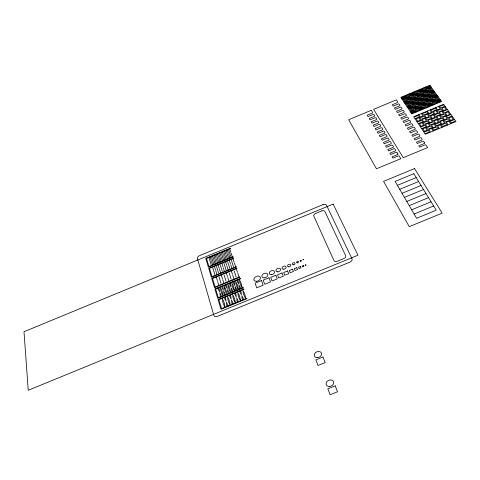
<?xml version="1.0" encoding="UTF-8"?>
<svg xmlns="http://www.w3.org/2000/svg" width="480" height="480" viewBox="0 0 480 480"><rect width="100%" height="100%" fill="white"/><g stroke="black" fill="none" stroke-linecap="round" stroke-linejoin="round"><path stroke-width="0.72" d="M401.97 97.476L405.282 96.096L407.772 99.798L411.108 98.406M410.256 94.02L413.574 92.64L416.112 96.324L419.448 94.932M418.548 90.564L421.872 89.178L424.452 92.844L427.794 91.452M426.852 87.102L430.176 85.716M401.448 98.286L404.766 96.9M409.74 94.83L413.058 93.444M418.038 91.368L421.362 89.982M426.348 87.9L429.672 86.514M402.582 98.4L405.9 97.02M410.88 94.938L414.204 93.558M419.19 91.476L422.514 90.09M427.506 88.008L430.83 86.622M402.06 99.21L405.384 97.824M413.688 94.362L410.364 95.748L409.116 93.906M422.004 90.894L418.68 92.28L417.402 90.45M430.326 87.426L426.996 88.812L425.7 86.994M431.49 87.534L428.154 88.926L429.468 90.756M407.664 98.058L410.994 96.672L413.526 100.392L416.874 98.994M415.986 94.59L419.316 93.204L421.896 96.9L425.244 95.508M424.314 91.116L427.65 89.73L430.272 93.414L433.626 92.016M407.148 98.868L410.478 97.482M415.47 95.4L418.806 94.008M423.804 91.926L427.14 90.534M408.294 98.988L411.624 97.596M416.622 95.514L419.958 94.122M424.962 92.034L428.304 90.642M403.914 102L407.25 100.614L406.002 98.754M405.06 102.12L408.396 100.728L410.922 104.484L414.282 103.086M413.406 98.64L416.748 97.248L419.322 100.986L422.682 99.588M421.764 95.16L425.106 93.768L427.728 97.488L431.088 96.084M430.122 91.674L433.47 90.282M404.538 102.936L407.88 101.544M412.89 99.456L416.232 98.064M421.248 95.976L424.596 94.578M429.618 92.484L432.966 91.092M405.684 103.056L409.026 101.664M414.042 99.576L417.39 98.178M422.406 96.09L425.76 94.692M430.782 92.598L434.136 91.206M405.162 103.872L408.504 102.48M434.802 92.124L431.442 93.528L432.774 95.382M410.808 102.72L414.162 101.328L416.73 105.096L420.102 103.692M419.19 99.234L422.544 97.836L425.16 101.586L428.532 100.182M427.578 95.736L430.938 94.338L433.596 98.076L436.974 96.666M410.292 103.542L413.64 102.144M418.674 100.05L422.028 98.652M427.068 96.552L430.428 95.154M411.444 103.662L414.798 102.264M419.838 100.17L423.198 98.766M428.238 96.666L431.598 95.268M407.04 106.704L410.4 105.306L409.134 103.422M408.198 106.83L411.558 105.432L414.12 109.236L417.498 107.826M416.604 103.326L419.97 101.928L422.574 105.714L425.964 104.31M425.016 99.822L428.382 98.424L431.04 102.192L434.43 100.782M433.44 96.318L436.812 94.914M407.67 107.652L411.036 106.254M416.082 104.148L419.448 102.75M424.5 100.644L427.872 99.24M432.93 97.134L436.302 95.73M408.828 107.778L412.194 106.374M417.246 104.274L420.618 102.87M425.676 100.764L429.048 99.36M434.106 97.254L437.484 95.85M408.306 108.606L411.672 107.202M438.162 96.786L434.778 98.19L436.128 100.08M414 107.454L417.372 106.05L419.976 109.872L423.372 108.462M422.442 103.938L425.82 102.534L428.472 106.338L431.868 104.928M430.89 100.422L434.268 99.012L436.968 102.804L440.37 101.388M413.478 108.282L416.85 106.872M421.92 104.766L425.304 103.356M430.374 101.244L433.758 99.84M414.642 108.408L418.02 106.998M423.096 104.886L426.48 103.482M431.556 101.37L434.94 99.96M410.208 111.474L413.592 110.07L412.314 108.156M411.378 111.606L414.762 110.196L416.058 112.122M419.844 108.078L423.234 106.668L424.554 108.588M428.322 104.556L431.712 103.14L433.056 105.048M436.8 101.022L440.196 99.612M410.85 112.44L414.24 111.03M419.322 108.912L422.712 107.502M427.806 105.384L431.196 103.974M436.29 101.85L439.692 100.44M412.02 112.566L415.41 111.156M420.498 109.038L423.894 107.628M428.988 105.51L432.384 104.094M437.478 101.976L440.88 100.56M411.492 113.4L414.882 111.99M414.876 116.856L418.29 115.44L420.924 119.364L424.362 117.936M423.414 113.31L426.828 111.888L429.516 115.794L432.954 114.366M431.952 109.758L435.372 108.336L438.108 112.224L441.552 110.79M440.502 106.206L443.928 104.784M415.002 118.68L418.422 117.258M426.978 113.706L423.552 115.128L422.226 113.178M435.54 110.148L432.114 111.57L430.764 109.632M444.108 106.584L440.682 108.006L439.308 106.08M445.314 106.71L441.882 108.138L443.274 110.076M420.792 117.528L424.218 116.106L426.9 120.048L430.344 118.614M429.36 113.97L432.792 112.542L435.522 116.466L438.972 115.032M437.94 110.406L441.372 108.978L444.156 112.878L447.606 111.444M416.964 121.638L420.396 120.21L419.076 118.242M418.152 121.776L421.59 120.348L424.266 124.326L427.722 122.892M426.75 118.206L430.188 116.778L432.918 120.738L436.38 119.298M435.354 114.63L438.798 113.202L441.576 117.138L445.044 115.704M443.97 111.054L447.414 109.62M418.284 123.624L421.728 122.196M448.824 111.576L445.368 113.01L446.778 114.984M424.122 122.472L427.572 121.038L430.296 125.034L433.77 123.594M432.756 118.884L436.212 117.45L438.984 121.428L442.458 119.988M441.396 115.296L444.852 113.862L447.678 117.822L451.158 116.376M420.276 126.624L423.738 125.184L422.394 123.186M421.476 126.768L424.938 125.328L427.65 129.366L431.136 127.92M430.134 123.174L433.602 121.734L436.368 125.748L439.86 124.302M438.804 119.574L442.278 118.134L445.092 122.13L448.584 120.684M447.486 115.974L450.954 114.528M421.614 128.64L425.082 127.2M452.388 116.514L448.902 117.96L450.33 119.958M427.5 127.488L430.98 126.042L433.74 130.098L437.238 128.646M436.2 123.876L439.68 122.43L442.494 126.468L445.992 125.016M444.906 120.264L448.386 118.818L451.254 122.838L454.758 121.386M423.636 131.682L427.122 130.236L425.76 128.208M424.848 131.826L428.334 130.38L429.708 132.426M433.572 128.208L437.064 126.762L438.462 128.796M442.308 124.59L445.8 123.138L447.228 125.16M451.05 120.96L454.548 119.514M424.992 133.722L428.49 132.276M397.416 185.346L416.214 177.594M399.726 189.312L418.626 181.518M402.06 193.314L421.062 185.49M404.418 197.37L423.522 189.504M406.8 201.462L426.012 193.56M409.212 205.596L428.526 197.658M411.648 209.784L431.07 201.804M414.108 214.008L433.638 205.992M430.98 88.338L432.3 90.168L425.616 92.958L426.924 94.806M434.292 92.94L435.63 94.8L428.898 97.602L430.224 99.48M437.652 97.608L439.008 99.492L432.222 102.312L433.566 104.22M444.804 107.55L446.202 109.494L439.314 112.356L440.7 114.312M448.314 112.428L449.73 114.396L442.794 117.276L444.198 119.268M451.872 117.372L453.312 119.37L446.322 122.274L447.744 124.29M429.822 88.23L431.136 90.06M433.122 92.826L434.454 94.686M436.47 97.488L437.82 99.372M429.318 89.034L430.632 90.87M432.612 93.642L433.95 95.502M435.96 98.31L437.31 100.2M425.19 87.792L426.492 89.616L419.832 92.394L421.116 94.236M428.448 92.376L429.768 94.224L423.06 97.02L424.362 98.886M431.754 97.02L433.086 98.898L426.33 101.706L427.656 103.602M435.108 101.73L436.458 103.632M438.792 106.914L440.166 108.846L433.308 111.702L434.67 113.652M442.248 111.768L443.64 113.73L436.728 116.598L438.114 118.578M445.746 116.694L447.162 118.68L440.202 121.572L441.6 123.582M449.298 121.686L450.738 123.708M424.038 87.684L425.334 89.508M427.284 92.262L428.598 94.11M430.578 96.9L431.91 98.778M433.92 101.61L435.27 103.512M423.528 88.488L424.824 90.312M426.78 93.072L428.088 94.92M430.068 97.722L431.4 99.6M433.41 102.438L434.754 104.34M422.382 88.374L423.666 90.204M435.888 107.502L437.25 109.434M422.652 91.812L423.942 93.654L417.264 96.438L418.548 98.298M425.898 96.438L427.212 98.304L420.486 101.106L421.788 102.99M429.198 101.124L430.53 103.02L423.75 105.84L425.07 107.754M436.224 111.12L437.592 113.07L430.71 115.926L432.072 117.9M439.668 116.016L441.06 117.996L434.124 120.876L435.504 122.874M443.16 120.99L444.576 122.994L437.592 125.892L438.99 127.92M421.494 91.698L422.784 93.54M424.734 96.318L426.042 98.184M428.022 101.004L429.348 102.9M420.984 92.508L422.274 94.35M424.224 97.134L425.532 99.006M427.506 101.832L428.832 103.728M416.892 91.254L418.164 93.09L411.51 95.862L412.776 97.716M420.09 95.856L421.38 97.716L414.678 100.512L415.962 102.384M423.336 100.524L424.644 102.414L417.894 105.222L419.19 107.124M426.624 105.258L427.95 107.172M430.242 110.472L431.592 112.41L424.74 115.26L426.078 117.222M433.632 115.344L435 117.318L428.1 120.186L429.456 122.172M437.07 120.294L438.462 122.292L431.502 125.178L432.882 127.194M440.562 125.31L441.966 127.338M415.746 91.146L417.012 92.976M418.932 95.742L420.222 97.602M422.166 100.404L423.474 102.288M425.448 105.138L426.768 107.046M415.23 91.944L416.502 93.78M418.416 96.552L419.706 98.418M421.65 101.226L422.958 103.116M424.926 105.966L426.252 107.88M414.084 91.836L415.35 93.666M427.35 111.048L428.688 112.992M414.324 95.286L415.596 97.134L408.918 99.918L410.178 101.784M417.516 99.93L418.806 101.808L412.08 104.604L413.358 106.5M420.75 104.64L422.058 106.548L415.284 109.362L416.58 111.282M427.644 114.678L428.994 116.64L422.118 119.496L423.45 121.476M431.028 119.604L432.396 121.596L425.466 124.47L426.822 126.474M434.46 124.596L435.846 126.618L428.868 129.51L430.242 131.55M413.172 95.172L414.444 97.02M416.358 99.81L417.642 101.688M419.58 104.52L420.882 106.422M412.656 95.976L413.922 97.83M415.836 100.626L417.12 102.504M419.064 105.342L420.366 107.25M408.6 94.716L409.848 96.558L403.2 99.33L404.442 101.19M411.738 99.336L413.004 101.208L406.308 103.998L407.568 105.882M414.924 104.028L416.208 105.924L409.464 108.732L410.736 110.646M418.152 108.786L419.454 110.706M421.704 114.018L423.03 115.974L416.184 118.818L417.492 120.786M425.028 118.92L426.372 120.9L419.478 123.762L420.804 125.76M428.406 123.888L429.768 125.898L422.82 128.784L424.17 130.812M431.826 128.934L433.212 130.974M407.46 94.602L408.702 96.438M410.586 99.222L411.852 101.088M413.76 103.908L415.044 105.798M416.976 108.66L418.278 110.58M406.938 95.406L408.186 97.248M410.07 100.032L411.33 101.904M413.238 104.73L414.522 106.626M416.454 109.488L417.756 111.414M405.804 95.292L407.046 97.134M418.812 114.6L420.132 116.55M404.862 98.634L406.104 100.494M407.982 103.302L409.242 105.186M411.15 108.03L412.428 109.938M404.34 99.444L405.582 101.304M407.46 104.118L408.72 106.008M410.622 108.858L411.9 110.772M229.686 248.832L230.868 252.408M231.15 253.26L232.374 256.938M232.932 258.63L234.144 262.29M234.432 263.16L235.686 266.934M236.262 268.674L237.504 272.424M237.804 273.318L239.082 277.182M228.672 249.972L230.916 256.788M231.36 260.262L233.514 266.808M227.238 249.84L228.414 253.416M228.696 254.268L229.902 257.958M234.126 270.816L236.178 277.074M226.224 250.986L228.45 257.802M229.224 260.16L230.418 263.826M230.706 264.696L231.936 268.476M224.796 250.848L225.96 254.43M226.236 255.282L227.436 258.978M231.258 270.738L232.476 274.494M232.77 275.388L234.024 279.264M227.652 261.792L229.77 268.344M223.782 251.994L225.99 258.822M235.866 290.52L235.86 290.496A61.686 43.236 -22.8 0 1 235.41 288.96L235.08 286.398L236.292 288.594A61.542 42.546 -30.1 0 1 236.82 290.106M222.354 251.856L223.506 255.444M223.782 256.296L224.97 259.992M225.516 261.684L226.692 265.356M226.974 266.232L228.192 270.018M229.11 272.88L231.126 279.15M221.34 253.002L223.524 259.836M223.938 263.322L226.032 269.886M219.912 252.864L221.052 256.452M221.328 257.31L222.504 261.012M226.254 272.796L227.448 276.558M227.736 277.458L228.972 281.34M218.892 254.01L221.058 260.85M221.808 263.214L222.972 266.892M223.248 267.768L224.448 271.56M217.47 253.872L218.604 257.466M218.874 258.324L220.038 262.026M224.1 274.938L226.08 281.226M220.23 264.852L222.294 271.428M232.224 304.242L232.218 304.218A62.424 44.31 -23.3 0 1 231.768 302.634L231.444 300.006L232.662 302.268A62.364 43.536 -30.9 0 1 233.19 303.822M216.45 255.018L218.598 261.864M228.192 293.67L228.186 293.646A61.644 43.212 -23.3 0 1 227.742 292.104L227.436 289.536L228.624 291.744A61.572 42.474 -30.6 0 1 229.146 293.256M215.034 254.88L216.15 258.474M216.42 259.332L217.572 263.04M218.1 264.744L219.246 268.422M219.522 269.304L220.704 273.102M221.25 274.854L222.426 278.628M222.708 279.528L223.914 283.416M214.008 256.026L216.132 262.884M216.522 266.376L218.556 272.964M212.592 255.888L213.702 259.488M213.966 260.346L215.106 264.06M219.096 277.002L221.034 283.302M228.018 305.964L228.012 305.946A62.388 43.482 -31.2 0 0 227.49 304.392L226.29 302.118L226.596 304.758A62.4 44.292 -23.6 0 0 227.04 306.342M224.352 295.242L224.346 295.224A61.626 43.2 -23.6 0 1 223.914 293.676L223.62 291.102L224.796 293.316A61.584 42.432 -30.8 0 1 225.306 294.828M211.566 257.034L213.672 263.898M214.398 266.268L215.526 269.958M215.796 270.834L216.966 274.638M210.15 256.896L211.254 260.496M211.512 261.354L212.646 265.074M216.252 276.912L217.404 280.692M217.68 281.592L218.868 285.492M212.814 267.906L214.818 274.5M209.13 258.042L211.212 264.912M224.508 288.636L224.256 286.218L225.39 288.276A55.482 38.124 -30.2 0 1 226.278 291.15L226.542 293.592L225.402 291.51A55.536 38.724 -23.8 0 1 224.514 288.636M240.666 288.528A61.53 42.582 -29.9 0 0 240.126 287.022L238.902 284.826L239.244 287.388A61.71 43.242 -22.5 0 0 239.706 288.924M237.828 279.906A61.908 42.426 -29.7 0 1 238.284 281.424L238.668 283.938L237.408 281.784A62.106 43.08 -22.5 0 1 236.874 280.296M234.024 281.466A62.01 42.45 -29.9 0 1 234.474 282.99L234.846 285.504L233.598 283.35A62.082 43.074 -22.8 0 1 233.076 281.856M232.98 291.678A61.554 42.51 -30.3 0 0 232.458 290.172L231.258 287.964L231.576 290.532A61.668 43.224 -23.1 0 0 232.02 292.074M230.22 283.032A61.932 42.354 -30.1 0 1 230.67 284.556L231.03 287.07L229.794 284.916A62.058 43.062 -23 0 1 229.272 283.422M226.422 284.592A62.034 42.384 -30.4 0 1 226.86 286.116L227.214 288.636L225.984 286.476A62.034 43.05 -23.3 0 1 225.474 284.982M222.624 286.152A62.052 42.348 -30.6 0 1 223.056 287.682L223.356 290.244L222.18 288.042A62.016 43.038 -23.5 0 1 221.676 286.542M221.472 296.406A61.602 42.396 -31 0 0 220.968 294.882L219.858 292.668L220.086 295.248A61.602 43.182 -23.8 0 0 220.512 296.796M218.832 287.712A61.974 42.246 -30.8 0 1 219.252 289.242L219.54 291.81L218.382 289.602A61.998 43.026 -23.8 0 1 217.884 288.102M243.564 299.574A62.322 43.638 -30.2 0 0 243.012 298.026L241.824 295.776L242.118 298.398A62.49 44.346 -22.5 0 0 242.592 299.97M240.66 290.73A62.7 43.47 -30 0 1 241.128 292.29L241.482 294.9L240.24 292.656A62.88 44.166 -22.5 0 1 239.7 291.126M238.374 301.698A62.346 43.59 -30.5 0 0 237.834 300.15L236.658 297.894L236.94 300.516A62.454 44.328 -22.9 0 0 237.402 302.094M235.524 292.836A62.718 43.422 -30.3 0 1 235.986 294.396L236.322 297.012L235.098 294.762A62.844 44.154 -22.9 0 1 234.564 293.232M230.394 294.942A62.73 43.362 -30.6 0 1 230.844 296.508L231.168 299.13L229.962 296.868A62.814 44.136 -23.2 0 1 229.434 295.338M225.27 297.042A62.76 43.32 -31 0 1 225.708 298.614L226.02 301.242L224.826 298.974A62.88 44.184 -23.5 0 1 224.31 297.438M245.544 297.678L245.394 298.05L244.242 295.926A56.31 39.75 -22.7 0 1 243.276 293.004L242.964 290.538L244.164 292.638A56.154 39.198 -29.6 0 1 245.136 295.56L245.544 297.678M241.98 286.926L241.836 287.298L240.708 285.228A55.608 38.772 -22.8 0 1 239.766 282.372L239.466 279.966L240.642 282.012A55.446 38.244 -29.3 0 1 241.584 284.862L241.98 286.926M240.36 299.802L240.21 300.174L239.07 298.044A56.28 39.738 -23.1 0 1 238.128 295.116L237.828 292.65L239.016 294.75A56.166 39.156 -29.9 0 1 239.964 297.678L240.36 299.802M238.146 288.504L237.996 288.87L236.88 286.8A55.59 38.76 -23 0 1 235.95 283.938L235.662 281.532L236.826 283.578A55.452 38.214 -29.5 0 1 237.756 286.434L238.146 288.504M235.182 301.92L234.966 302.262L233.904 300.162A56.256 39.72 -23.5 0 1 232.974 297.228L232.692 294.756L233.862 296.862A56.178 39.114 -30.2 0 1 234.798 299.796L235.182 301.92M234.306 290.076L234.162 290.448L233.052 288.366A55.572 38.748 -23.3 0 1 232.134 285.504L231.858 283.098L233.01 285.144A55.464 38.184 -29.8 0 1 233.928 288.006L234.306 290.076M230.004 304.044L229.788 304.38L228.744 302.28A56.232 39.708 -23.8 0 1 227.832 299.334L227.562 296.862L228.72 298.974A56.196 39.066 -30.5 0 1 229.632 301.914L230.004 304.044M230.472 291.654L230.322 292.02L229.224 289.938A55.554 38.736 -23.5 0 1 228.324 287.07L228.054 284.658L229.2 286.71A55.47 38.154 -30 0 1 230.106 289.578L230.472 291.654M224.832 306.162L224.61 306.504L223.578 304.392A56.214 39.69 -24.2 0 1 222.684 301.446L222.432 298.962L223.572 301.08A56.214 39.024 -30.9 0 1 224.472 304.032L224.832 306.162M222.81 294.798L222.594 295.128L221.58 293.076A55.518 38.712 -24 0 1 220.704 290.202L220.452 287.778L221.58 289.842A55.494 38.088 -30.5 0 1 222.456 292.716L222.81 294.798M303.006 259.758L303.672 259.638L303.018 259.71M424.608 142.92L424.236 143.532L418.77 145.794L419.61 147.102L425.088 144.834L425.934 144.942L427.662 147.582L403.236 157.692L373.62 109.332L396.378 99.84L397.818 102.042L397.458 102.6L392.316 104.742L393.186 106.098L398.34 103.95L399.126 104.034L399.936 105.27L399.57 105.834L394.404 107.988L395.274 109.338L400.452 107.178L401.244 107.262L402.072 108.528L401.706 109.092L396.51 111.258L397.38 112.608L402.588 110.436L403.38 110.526L404.226 111.816L403.86 112.386L398.64 114.564L399.504 115.908L404.736 113.73L405.54 113.82L406.404 115.14L406.038 115.716L400.788 117.9L401.652 119.238L406.914 117.054L407.718 117.144L408.6 118.494L408.234 119.076L402.96 121.266L403.824 122.604L409.11 120.408L409.914 120.504L410.82 121.884L410.454 122.466L405.156 124.668L406.014 126.006L411.324 123.798L412.14 123.894L413.058 125.298L412.692 125.886L407.364 128.1L408.222 129.426L413.556 127.212L414.378 127.308L415.326 128.76L414.96 129.354L409.608 131.58L410.46 132.9L415.824 130.674L416.652 130.776L417.618 132.252L417.246 132.852L411.864 135.084L412.716 136.404L418.11 134.166L418.938 134.268L419.928 135.78L419.556 136.38L414.144 138.624L414.996 139.938L420.414 137.694L421.248 137.796L422.256 139.332L421.884 139.938L416.448 142.188L417.288 143.502L422.742 141.246L423.582 141.354L424.608 142.92M397.92 153.966L397.542 154.584L392.088 156.84L392.88 158.166L398.34 155.904L399.174 156.024L400.8 158.7L376.446 168.774L348.648 119.742L371.346 110.274L372.708 112.512L372.33 113.076L367.2 115.212L368.022 116.586L373.164 114.444L373.932 114.534L374.694 115.782L374.322 116.352L369.168 118.5L369.984 119.868L375.15 117.72L375.93 117.81L376.704 119.088L376.332 119.664L371.148 121.818L371.97 123.186L377.16 121.026L377.94 121.116L378.738 122.424L378.36 123L373.152 125.172L373.968 126.534L379.188 124.362L379.974 124.458L380.784 125.796L380.412 126.378L375.174 128.556L375.99 129.912L381.234 127.734L382.02 127.83L382.854 129.198L382.482 129.786L377.22 131.97L378.03 133.326L383.298 131.136L384.096 131.232L384.948 132.636L384.57 133.224L379.284 135.42L380.088 136.77L385.386 134.574L386.184 134.676L387.054 136.098L386.676 136.692L381.36 138.894L382.164 140.244L387.492 138.036L388.296 138.138L389.19 139.608L388.812 140.208L383.472 142.422L384.27 143.766L389.622 141.546L390.432 141.654L391.344 143.148L390.96 143.754L385.596 145.98L386.394 147.318L391.77 145.086L392.586 145.194L393.516 146.724L393.138 147.336L387.738 149.568L388.536 150.906L393.942 148.662L394.764 148.776L395.706 150.33L395.328 150.942L389.904 153.186L390.696 154.518L396.132 152.268L396.954 152.382L397.92 153.966M429.846 85.26L400.836 97.362L411.81 113.886L441.564 101.508L429.846 85.26M443.58 104.304L413.7 116.724L425.334 134.238L456 121.524L443.58 104.304M322.962 204.66L199.608 255.612A2.946 1.95 -27.3 0 0 197.448 258.624L213.834 315.39A3.15 2.226 -28.4 0 0 217.368 316.368L350.022 262.074A3.186 2.256 -19.3 0 0 352.002 258.816L326.556 205.314A2.976 1.974 -20.2 0 0 322.962 204.666M414.57 168.576L383.586 181.368L409.254 226.644L442.158 213.156L414.57 168.576M333.156 204.108L24 331.74L28.236 390.264L357.948 255.246L333.156 204.108M230.214 248.256L205.74 258.354L208.374 267.174L233.112 256.974L232.992 256.614L208.956 266.52L206.538 258.456L230.34 248.634L230.214 248.256M321.69 210.942L315.546 213.48A2.664 1.776 -20.7 0 0 313.824 216.108L333.906 260.46A2.814 1.986 -20 0 0 337.338 261.204L343.866 258.534A2.82 1.986 -19.6 0 0 345.63 255.654L324.906 211.536A2.664 1.776 -20.4 0 0 321.696 210.942M413.826 173.706L395.13 181.416L416.598 218.286L436.236 210.228L413.826 173.706M233.472 258.054L208.698 268.26L211.398 277.29L236.442 266.982L236.316 266.616L211.986 276.63L209.508 268.368L233.598 258.438L233.472 258.054M236.808 268.086L211.734 278.406L214.494 287.658L239.85 277.242L239.724 276.858L215.088 286.986L212.55 278.52L236.94 268.482L236.808 268.086M240.264 278.484L214.872 288.918L217.704 298.398L243.384 287.868L243.252 287.478L218.304 297.714L215.706 289.032L240.396 278.886L240.264 278.484M261.522 280.578L255.102 283.212L256.716 287.844L263.166 285.198L261.522 280.578M268.992 277.776L263.208 280.152L264.702 284.304L270.516 281.916L268.992 277.776M275.832 275.232L270.684 277.344L272.046 281.028L277.212 278.904L275.832 275.232M282.036 272.952L277.53 274.8L278.742 278.01L283.266 276.156L282.036 272.952M287.604 270.93L283.734 272.52L284.796 275.262L288.678 273.672L287.604 270.93M243.768 289.026L218.058 299.574L220.962 309.294L246.966 298.644L246.834 298.242L221.568 308.592L218.898 299.694L243.906 289.44L243.768 289.026M292.53 269.178L289.308 270.498L290.202 272.784L293.442 271.452L292.53 269.178M296.82 267.684L294.234 268.74L294.966 270.564L297.552 269.502L296.82 267.684M300.462 266.454L298.524 267.246L299.082 268.608L301.02 267.816L300.462 266.454M303.468 265.488L302.172 266.016L302.544 266.922L303.84 266.394L303.468 265.488M305.82 264.786L305.178 265.05L305.364 265.5L306.012 265.236L305.82 264.786M322.98 356.994L315.858 359.88L318.006 365.466L325.176 362.568L322.98 356.994M335.19 385.83L327.834 388.794L330.126 394.74L337.53 391.758L335.19 385.83M329.07 386.46A3.948 3.138 -23.1 0 0 333.564 381.708A3.948 3.138 -23.1 0 0 327.078 381.402A3.948 3.138 -23.1 0 0 329.07 386.46M317.076 357.66A3.828 2.952 -23.2 0 0 321.456 353.112A3.828 2.952 -23.2 0 0 315.204 352.902A3.828 2.952 -23.2 0 0 317.076 357.66M300.54 261.294A0.696 0.486 -22.2 0 0 301.428 260.562A0.696 0.486 -22.2 0 0 300.336 260.478A0.696 0.486 -22.2 0 0 300.54 261.294M297.312 262.878A1.044 0.726 -22.4 0 0 298.518 261.702A1.044 0.726 -22.4 0 0 296.838 261.714A1.044 0.726 -22.4 0 0 297.312 262.878M293.376 264.72A1.386 0.966 -22.7 0 0 294.984 263.154A1.386 0.966 -22.7 0 0 292.746 263.166A1.386 0.966 -22.7 0 0 293.376 264.72M288.792 266.832A1.734 1.212 -23 0 0 290.814 264.864A1.734 1.212 -23 0 0 288.018 264.882A1.734 1.212 -23 0 0 288.792 266.832M283.572 269.202A2.082 1.452 -23.3 0 0 286.002 266.838A2.082 1.452 -23.3 0 0 282.654 266.856A2.082 1.452 -23.3 0 0 283.572 269.202M277.71 271.836A2.424 1.692 -23.7 0 0 280.548 269.076A2.424 1.692 -23.7 0 0 276.66 269.094A2.424 1.692 -23.7 0 0 277.71 271.836M271.206 274.728A2.772 1.932 -24.1 0 0 274.458 271.578A2.772 1.932 -24.1 0 0 270.03 271.59A2.772 1.932 -24.1 0 0 271.206 274.728M264.066 277.89A3.114 2.172 -24.6 0 0 267.732 274.338A3.114 2.172 -24.6 0 0 262.764 274.35A3.114 2.172 -24.6 0 0 264.066 277.89M256.284 281.31A3.462 2.412 -25.1 0 0 260.376 277.362A3.462 2.412 -25.1 0 0 254.874 277.362A3.462 2.412 -25.1 0 0 256.284 281.31"/></g></svg>
